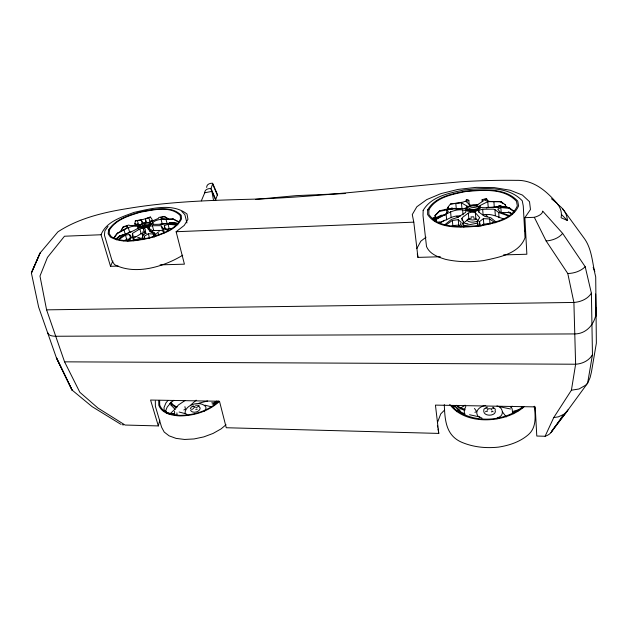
<?xml version="1.0" encoding="UTF-8"?>
<svg xmlns="http://www.w3.org/2000/svg" width="628" height="628" viewBox="0 0 628 628"><rect width="100%" height="100%" fill="white"/><g stroke="black" fill="none" stroke-linecap="round" stroke-linejoin="round"><path stroke-width="0.94" d="M466.259 201.706L466.274 199.877L467.546 199.539L468.841 200.379L469.202 204.657M142.399 234.778L142.744 235.798M596.011 316.3L595.658 294.014M141.826 224.408L138.568 225.154L129.972 225.585L128.787 225.052L123.504 226.669L120.976 230.712L123.041 227.171L127.421 226.009L127.382 227.218C123.088 231.3 116.031 231.716 114.068 238.161L117.672 232.941M132.437 233.42L133.78 238.185L133.56 240.783L132.335 236.426L132.437 233.42L139.84 228.93L143.082 228.027L143.6 229.919M596.168 307.665C597.495 320.492 588.279 333.931 574.777 333.923L55.719 336.255C52.807 336.176 48.285 335.901 47.579 332.361M142.344 239.692L142.619 236.018L145.712 232.886L145.092 228.71L143.27 228.019L144.307 231.795M466.957 207.75L467.114 206.125L461.439 202.852L450.433 204.045L447.693 207.515L447.858 209.187M120.788 424.269L92.088 406.614L72.063 390.074L56.716 358.729L38.638 307.092L31.4 273.047L40.082 253.021L57.902 231.858C78.751 218.183 103.769 212.303 128.128 208.449C169.34 201.549 211.149 200.269 252.841 199.186C322.659 196.886 391.943 187.694 461.478 181.743C479.682 180.605 497.933 180.134 516.177 180.354C533.392 179.773 546.399 190.888 556.965 203.276C560.396 207.193 562.225 212.594 561.071 217.759L567.359 220.459C567.17 213.881 563.081 207.962 557.648 204.493M436.35 220.287L436.915 216.99L436.625 218.897M134.706 225.162L135.467 225.75L134.887 223.662L135.334 220.86L143.247 219.4L150.422 217.045L152.015 219.329L152.573 221.417L152.824 220.569M160.109 264.875L184.42 264.168L176.123 231.724L184.247 225.413L187.953 219.298L187.011 214.03C172.182 202.444 150.665 208.786 133.992 212.397C121.84 217.076 106.242 221.433 101.061 234.746L64.488 236.222L47.461 257.394L39.98 276.053L46.59 309.847L64.574 361.838L79.835 392.28L97.897 408.019L125.074 425.038L158.327 425.925L150.571 400.044L219.486 401.268L226.261 427.739L438.784 433.414L435.432 405.115L535.197 406.889L536.791 436.036L545.088 436.256L553.747 417.565L571.409 390.208L575.625 364.224L573.898 302.453L567.783 273.518L546.148 240.987L534.318 217.304L524.867 217.681L526.861 254.23L503.53 254.913M514.269 211.879L509.261 208.378L500.854 207.546L501.207 212.649L508.233 212.5L508.335 211.864L510.886 212.837M500.854 207.546L497.8 209.14L500.037 212.029L508.138 215.2L508.036 215.804L498.695 212.507L494.911 209.587L493.31 209.148L482.665 209.281L478.842 210.184L478.999 212.091M509.261 208.378L509.355 207.79C499.425 205.089 489.518 208.991 479.502 207.287M534.334 217.312A15.292 6.304 -4.4 0 0 542.647 211.071L562.641 233.396L585.202 266.735L591.395 293.197L592.463 354.687L587.62 383.182L568.497 409.338L560.404 419.135M143.859 238.75L144.322 236.269L148.326 233.734L153.201 233.993L155.666 236.513M465.144 414.08L460.026 411.575L460.159 410.853L456.744 407.564M460.74 408.82L460.889 408.043L456.642 405.272L456.532 405.829L460.74 408.82L464.822 410.359M460.026 411.575L455.276 406.74L455.371 406.253M158.327 425.925L159.779 420.242M439.003 221.731L438.807 222.375C446.453 221.111 452.207 214.839 460.395 216.048M434.757 221.558L437.339 218.12L445.283 214.344L448.376 211.275L446.579 209.917L439.404 211.408L435.078 215.734L435.345 218.269L432.802 218.528M439.404 211.408L439.576 210.827L447.897 208.794L451.155 209.336L452.631 208.865L463.017 208.731L465.858 208.064M435.345 218.269L435.204 215.341L439.576 210.827M435.078 215.734L435.204 215.341M190.331 408.655L191.195 407.172L193.11 405.916M437.41 422.675L440.762 413.883L444.695 409.943M479.4 207.201L480.028 205.552L487.791 201.651L501.199 201.737L505.564 204.94L505.728 207.507L504.928 207.342L506.239 206.863L506.05 206.329M459.57 226.661L461.211 222.383L458.228 219.674L452.341 220.452L445.495 225.374M150.422 217.045L145.429 218.976L145.837 222.218M466.18 210.82L465.497 212.5L457.545 217.445L451.516 219.345L444.334 225.114M465.803 406.481L464.28 410.21L464.445 414.009M165.297 411.693L167.181 407.109L170.894 402.627L173.909 400.287M201.321 200.85L204.767 192.765A8.855 5.338 20.6 0 1 210.702 188.533L215.773 200.308L213.551 200.567L211.926 191.383L204.767 192.765M453.699 408.09L454.829 405.429M118.299 266.091L110.52 266.319L112.852 260.973M460.928 226.959L463.393 221.919L461.886 218.379L462.687 217.296L468.339 213.088L471.95 212.013M416.843 248.539L420.815 241.207L426.027 237.196M170.588 414.315L170.997 413.648L174.56 413.522M175.448 406.332L172.08 403.992L171.044 401.928L171.789 404.463L175.047 406.983L175.448 406.332L177.104 406.936M435.283 220.938L436.185 219.47M175.063 409.315L171.13 405.233L171.381 404.825M166.82 412.549L166.522 413.036L165.352 411.128L165.635 410.673L166.82 412.549L170.997 413.648M171.789 404.463L172.08 403.992M592.463 354.687C589.111 360.637 582.274 363.871 575.625 364.224L64.574 361.838M141.072 226.849C143.003 224.463 146.921 223.615 149.77 224.643L150.076 225.02M568.497 409.338L552.114 430.423A13.408 8.07 -0.1 0 1 545.096 436.272M116.502 239.849L117.986 237.596L120.215 235.704M127.853 241.113L130.75 236.795L129.611 234.487L125.467 235.1L119.406 239.205L118.716 238.978C124.603 233.027 133.364 232.195 139.62 226.967L142.218 227.76M477.594 225.805L477.233 221.37L479.729 217.649L475.38 212.79L472.201 212.005M591.395 293.197C587.682 299.077 580.625 301.966 573.898 302.453L46.59 309.847M524.867 217.681L530.472 209.509L529.514 201.69L522.41 195.065L510.195 190.237L494.283 187.615L476.307 187.356L457.969 189.428L440.927 193.628L426.757 199.586L416.835 206.777L412.274 214.556L413.789 222.155L417.958 257.394L440.322 256.742M107.992 226.41L104.868 230.916L104.421 235.092L112.098 260.879L114.484 264.608C135.216 275.496 163.9 266.743 182.732 255.219M496.999 418.782L498.028 417.306M551.007 432.559L563.724 414.378L566.919 411.56L551.486 431.868M148.334 229.573L147.902 227.995L148.969 226.567L150.249 231.292M129.14 240.65L132.335 236.426M204.555 411.175L205.968 408.451L205.827 406.913C200.709 400.224 185.535 404.275 185.048 412.847L187.317 415.257M447.733 209.43L448.164 208.881M453.628 406.3L453.973 405.861M136.566 224.267L135.734 225.311L137.775 223.961L136.566 224.267L138.639 225.036L140.578 224.871M175.824 408.145L178.376 405.013L185.04 400.523M170.109 413.742L175.322 408.899M434.914 221.056L437.339 218.12M167.817 400.64L165.957 402.878L164.057 407.439L164.143 410.924M513.186 413.774L514.732 411.913L518.226 410.791M524.058 406.724C505.736 423.288 465.277 425.839 449.766 404.393M523.053 406.418C504.033 422.62 470.678 424.159 452.019 406.536M562.641 233.396C558.685 238.31 552.24 240.438 546.148 240.987M149.684 225.86L151.324 223.992C159.473 225.436 167.645 222.116 175.793 224.431L175.369 224.942L168.045 224.259L164.332 225.648L164.787 228.113L168.877 230.029M456.635 411.717L459.037 409.087M462.915 223.615L468.833 218.827L471.534 218.018M119.124 236.481L119.634 235.924L115.811 239.244L119.124 236.481L131.699 231.599M123.041 227.171L123.504 226.669M151.301 223.921C157.133 217.288 165.918 219.863 173.509 219.156L178.47 221.763L172.786 218.952L165.933 219.156L161.482 218.575L160.58 217.61L164.662 216.629L168.045 218.772L163.963 216.424L158.876 217.437L158.382 218.395L148.624 222.657M585.202 266.735C580.633 271.249 574.118 273.361 567.783 273.518M190.928 404.887L196.179 400.162M156.505 233.577L158.028 232.211L158.79 235.5M152.188 232.289L153.444 230.178M510.776 407.313L512.126 406.128M226.033 424.724L221.111 428.877L213.049 433.446L203.81 436.892L194.083 438.948L184.608 439.459L176.076 438.391L169.113 435.848L164.191 432.04L161.616 427.268L155.375 406.292L155.328 401.009M133.78 238.185L141.151 233.655L143.569 232.98M439.765 223.278L444.365 220.263M218.466 401.418C208.19 410.924 193.981 415.257 180.165 415.367C172.472 414.935 162.77 413.145 159.7 405.021L159.622 400.366M219.235 401.567C208.661 411.356 194.044 415.815 179.828 415.924C171.923 415.485 161.946 413.64 158.798 405.272L158.727 400.483M436.923 218.874L441.335 215.318M433.375 219.258L435.455 217.586M191.477 409.244L192.796 409.166M479.823 225.978L479.478 221.66L483.387 218.654L489.62 218.952L495.139 222.861M512.291 412.227L513.814 411.097L520.039 409.401M437.151 218.717C446.477 214.533 454.978 207.193 466.078 210.733M481.464 225.758L483.811 224.149L488.239 224.133M498.836 417.314C504.708 414.888 502.706 406.975 496.944 405.963M176.523 223.474L177.41 224.055L176.649 223.961L176.892 223.238M117.193 233.459C124.383 230.28 131.048 223.968 139.597 226.889M460.552 408.114L465.097 405.17M212.233 404.102L213.912 403.765L218.214 401.002M563.724 414.378L558.292 416.859L553.747 417.565M150.312 230.46L151.505 229.754M216.676 401.072L213.646 402.815L211.714 402.815M451.163 226.504L452.835 225.562L458.738 225.122L460.206 226.323M123.638 240.893L126.675 239.315L130.043 239.04M436.774 217.445L440.935 215.333L445.323 215.043M448.855 209.477L451.548 208.143L456.313 208.936L461.949 208.496L461.439 202.852M474.917 412.337L476.636 411.513L474.478 408.435M449.852 209.21L452.16 208.135M468.841 200.379L466.212 201.596L470.262 205.293L471.824 205.67M183.808 409.998L185.464 409.236L184.922 406.654M166.954 229.471L169.136 228.474L172.567 228.396M488.498 201.604L486.676 198.927L484.259 199.971C489.573 202.475 495.602 201.164 501.199 201.737M505.728 207.507L507.063 206.942M495.908 418.695L497.352 418.115M487.061 407.062L484.007 409.064L483.733 410.83M469.108 210.427L470.466 209.94L469.14 210.78L472.688 210.27L475.475 209.289M120.545 235.602L123.276 234.636M467.562 210.851L470.317 209.516L478.089 209.532M472.892 209.407L470.137 210.741M475.404 210.082L475.42 209.509L476.416 209.359L475.796 209.744M474.007 210.576L475.372 209.728L474.109 210.137M476.416 209.359L475.42 209.509M478.057 209.179L473.975 210.215M477.806 221.127C474.462 222.194 469.697 223.152 467.02 220.326M451.006 209.454L454.452 208.315M145.296 226.794L142.54 226.614L143.891 226.496M141.441 226.959L143.953 225.837L149.739 225.585L146.183 226.457L147.227 226.716M147.808 225.672L142.54 226.614M146.183 226.457L147.556 226.339M482.226 201.486L482.092 199.767L485.523 198.707L486.676 198.927M486.347 207.915L488.215 207.342L494.291 207.271L500.5 205.976L504.386 207.044L499.229 205.725L500.5 205.976M474.525 205.78L477.194 204.987L483.466 200.803L482.092 199.767M474.062 211.51L478.701 210.278L478.583 211.942L484.675 216.33L490.798 217.743L495.837 221.872M447.693 207.515L448.557 207.287M450.433 204.045L462.867 202.138L466.761 200.779L466.274 199.877M198.927 403.207L207.578 401.002M134.887 223.662L135.648 223.474M151.317 221.362L152.188 221.142L151.136 220.577L150.061 222.139L148.915 217.892M143.875 223.851L145.759 223.372M143.27 228.019L148.969 226.567M160.195 224.361L173.391 222.673L177.551 223.513L173.493 222.626M462.765 226.041L477.484 223.121M133.481 240.022L142.564 237.886L142.792 238.711M152.416 225.735L149.134 226.488L150.414 231.214L153.687 230.46L160.423 230.429L162.66 230.814L164.426 232.886L163.28 228.529L161.404 226.049L160.164 225.68L152.416 225.735L153.687 230.46M485.711 405.398C480.993 405.861 474.046 410.649 477.806 415.822M476.652 219.4L472.578 220.004L467.208 219.258M135.334 220.86L141.229 220.036L143.066 222.924M169.819 222.885L171.679 222.595M177.551 224.431L176.484 223.984L177.473 224.11M255.714 199.398L296.267 195.638L345.267 193.534M145.555 231.928L142.477 232.054M469.532 205.309L477.837 204.5M473.708 216.801L470.961 216.911M195.551 405.225L197.883 405.264L199.484 406.041M470.466 209.94L467.53 210.498M473.112 209.728L471.526 210.247M143.812 226.198L141.363 226.669M145.845 226.033L144.668 226.465M147.478 226.049L146.591 226.378M176.123 231.724L413.789 222.155M571.409 390.208L579.055 388.983L585.61 385.223L587.62 383.182L590.077 377.671L591.45 371.996L596.357 343.171L595.713 276.885C592.322 263.925 592.259 249.057 583.977 238.012L562.594 208.708M171.46 414.331L174.937 414.37M433.069 217.696L435.471 217.869M198.589 406.222L197.459 406.834M151.246 220.97L152.078 221.072M134.416 236.395L136.221 236.646M464.681 223.317L468.048 223.796M503.499 218.827C496.748 216.699 490.782 212.994 483.113 215.019L482.665 209.281M169.56 222.579L173.901 223.356L176.547 224.541M122.06 424.661L123.504 424.921M143.176 234.589L140.751 233.412M504.763 204.783L505.564 204.94M137.728 237.392L139.895 237.816M499.425 406.669L510.525 408.985M469.54 414.731L479.564 416.914L482.069 418.177M204.861 405.154L211.707 406.881M473.481 217.94L475.851 218.536L478.465 221.237M179.106 412.023L185.731 413.758M156.89 235.971L154.504 232.98L150.045 231.779L147.902 227.995M169.748 403.286L170.635 403.529L171.13 405.233M498.71 205.866L504.363 207.46M496.976 207.005L498.726 207.499M163.963 216.424L164.662 216.629M172.786 218.952L173.509 219.156M167.331 413.295L169.772 414.064M460.889 408.043L465.113 409.393M508.233 212.5L512.503 213.975M144.566 232.745L146.387 233.451M163.28 228.529L168.382 230.617M175.047 406.983L176.68 407.713M151.952 231.834L153.02 233.169M492.956 407.164L495.421 409.283M485.185 214.438L487.697 216.589M551.408 198.731L556.965 203.276M500.014 201.51L503.177 203.692M199.17 406.905L200.23 407.98C200.089 411.929 193.032 413.805 190.747 410.688L190.7 409.99M509.355 207.79L514.332 211.448M521.334 406.811L522.771 407.988M478.41 416.356L479.611 417.432M456.807 216.346L458.134 217.665M508.138 215.2L509.379 216.44M561.471 214.478L567.359 220.459M524.364 230.335L525.636 231.63M181.853 211.432L184.875 214.682L186.932 222.956M502.557 412.015L506.239 416.945M534.122 406.858L535.189 408.365M197.004 407.462L194.798 406.999L193.251 408.538M197.263 409.26L196.423 409.079L195.826 409.668M194.429 406.34L193.589 406.167L193 406.748M510.666 406.371L512.118 408.773L512.527 412.211M495.076 410.029C497.439 415.909 484.369 417.188 483.811 411.528M487.791 408.208L486.755 407.823L486.033 408.435M487.297 411.575L486.253 411.183L485.523 411.803M176.986 223.348L177.818 224.84M217.641 195.01L212.617 183.203A8.816 5.362 20.6 0 0 206.691 187.466M593.17 267.402L594.826 271.586M101.061 234.746L110.52 266.319M477.233 221.37L478.599 226.056M124.077 230.162L125.31 234.456M125.467 235.1L126.675 239.315M128.261 227.454L129.588 232.156M127.421 226.009L127.892 227.666M129.611 234.487L130.632 238.075M137.461 226.37L138.246 229.196M139.84 228.93L141.151 233.655M137.469 220.789L138.639 225.036M143.365 226.873L145.963 226.049M141.229 220.036L142.258 223.772M144.322 236.269L145.021 238.821M148.326 233.734L149.55 238.255M145.429 218.976L146.442 222.712M154.504 232.98L154.975 234.731M153.201 233.993L154.119 237.4M152.737 222.5L153.24 224.377M161.404 226.049L162.66 230.814M164.332 225.648L165.266 229.236M161.004 219.156L162.236 223.858M168.045 224.259L169.136 228.474M166.051 219.51L167.166 223.804M213.912 403.765L214.36 405.484M176.727 223.647L176.845 224.125M417.267 253.822L417.958 257.394M479.478 221.66L480.208 225.876M437.386 425.344L437.7 427.142M438.006 428.932L438.784 433.414M444.302 404.613C444.907 421.733 446.257 437.033 464.343 443.305C475.255 447.387 487.006 448.337 498.538 447.112C509.135 445.456 519.631 442.026 527.944 435.023C536.681 427.833 535.449 416.254 534.31 406.222M455.135 405.398L455.276 406.74M433.924 218.104L434.129 220.036M453.793 405.884L453.84 406.347M446.579 209.917L446.908 213.261M446.17 214.721L446.681 219.926M452.341 220.452L452.835 225.562M450.543 211.503L451.092 217.202M478.41 209.634L478.355 209.053C475.427 206.565 469.618 207.154 467.201 210.121L467.24 210.71M458.228 219.674L458.738 225.122M455.834 203.81L456.313 208.936M461.886 218.379L462.067 220.302M493.632 408.443L492.807 407.917L491.857 408.545M462.648 210.152L463.072 214.902M463.393 221.919L463.872 227.218M493.161 411.819L492.336 411.285L491.379 411.921M491.92 410.1C491.583 408.051 487.312 408.255 487.265 410.367M468.339 213.088L468.833 218.827M467.114 206.125L467.279 208.017M475.38 212.79L475.851 218.536M480.028 205.552L480.177 207.452M483.387 218.654L483.811 224.149M489.62 218.952L490.005 224.125M487.791 201.651L488.215 207.342M494.911 209.587L495.327 215.373M493.922 202.075L494.291 207.271M498.695 212.507L499.064 217.798M176.908 412.863L176.986 414.676M174.553 411.332L174.647 413.656M452.827 405.774L452.882 407.588M158.994 230.5L159.017 231.701M428.9 209.783L428.83 214.399C439.514 229.793 463.762 226.598 480.035 225.515C493.365 222.54 511.31 220.004 517.323 205.898L516.483 201.29C503.844 187.694 482.39 190.158 465.544 191.571C452.419 194.358 436.13 197.09 428.9 209.783M427.692 209.838L427.613 214.58C438.32 230.343 463.762 227.187 480.255 226.033C493.961 222.964 512.432 220.365 518.602 205.843L517.723 201.101C504.708 187.152 482.673 189.672 465.356 191.132C451.87 193.997 435.141 196.807 427.692 209.838M140.358 225.703L140.672 226.614C143.765 227.744 148.043 226.818 150.131 224.212L149.794 223.309C146.701 222.202 142.462 223.113 140.358 225.703M139.259 225.868L139.636 226.991C143.427 228.372 148.679 227.242 151.23 224.047L150.822 222.932C147.031 221.582 141.834 222.704 139.259 225.868M423.162 210.404L423.021 215.632L426.506 246.545C429.78 254.207 438.163 257.072 445.519 259.356C458.016 262.19 470.921 262.19 483.591 260.596C498.616 257.362 518.956 254.01 525.024 237.714L523.273 206.015L522.26 200.795C507.864 185.519 483.678 188.251 464.602 189.876C449.766 193.016 431.42 196.124 423.162 210.404M109.539 229.895L109.186 233.569L111.297 236.685C122.923 243.287 137.194 240.171 149.59 237.698C160.823 234.032 174.749 230.468 180.511 219.086L180.252 215.545C170.125 205.27 153.154 210.09 140.546 212.154C129.29 215.624 116.141 219.29 109.539 229.895M108.55 230.044L108.181 233.828L110.34 237.031C122.295 243.837 136.983 240.618 149.723 238.075C161.27 234.315 175.597 230.649 181.516 218.936L181.233 215.294C170.816 204.752 153.389 209.697 140.429 211.824C128.85 215.38 115.348 219.156 108.55 230.044M31.612 272.214L31.4 273.047L40.082 253.021L31.612 272.214M217.335 195.049L215.757 199.516L211.016 188.494L212.633 184.004L217.335 195.049M480.137 208.088C476.958 212.083 469.14 212.884 465.27 209.524L465.222 208.747C468.457 204.806 476.15 204.022 480.067 207.311L480.137 208.088M478.764 208.151C476.157 211.401 469.791 212.06 466.635 209.32L466.588 208.684C469.226 205.466 475.514 204.822 478.701 207.515L478.764 208.151M147.965 225.758L148.451 225.735L147.965 225.758M72.063 390.074L56.465 357.732L72.063 390.074"/></g></svg>
